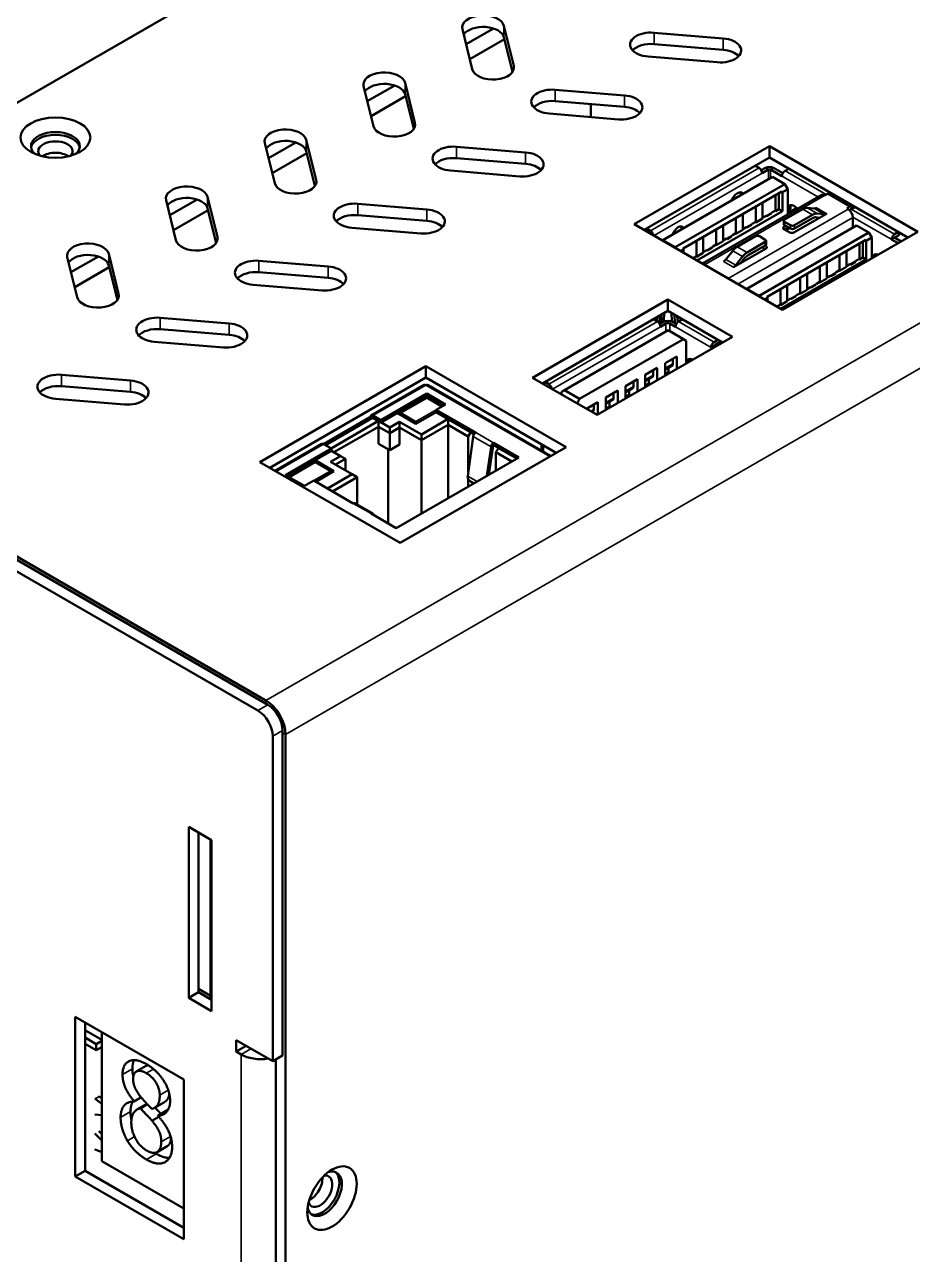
# Model space of a CAD drawing. Header units: millimetres. Extents: x 1642 to 3661, y -191 to 991.
# Drawn here: x 2666.6 to 2730.2, y 767.6 to 855.6 of the extents above; entities that cross this region are included whole.
import ezdxf

# ---------------------------------------------------------------- set-up
doc = ezdxf.new("R2010")
doc.units = ezdxf.units.MM
doc.header["$LTSCALE"] = 3.5
doc.layers.add('외형선(ISO)', color=7, linetype='Continuous', lineweight=50)
doc.layers.add('좁은 외형선(ISO)', color=7, linetype='Continuous', lineweight=35)

msp = doc.modelspace()

# ---------------------------------------------------------------- linework, layer by layer
at = {"layer": '외형선(ISO)'}
for p, q in [((2639.014, 834.412), (2739.211, 892.261)), ((2698.694, 852.456), (2697.987, 855.314)), ((2698.252, 854.243), (2700.211, 855.374)), ((2700.956, 855.559), (2701.663, 852.701)), ((2711.704, 855.069), (2716.654, 854.661)), ((2698.517, 853.171), (2700.992, 854.6)), ((2701.571, 852.257), (2700.956, 854.743)), ((2716.654, 853.844), (2711.704, 854.253)), ((2716.23, 852.946), (2711.28, 853.355)), ((2691.623, 848.374), (2690.915, 851.232)), ((2691.181, 850.16), (2693.14, 851.291)), ((2693.885, 851.477), (2694.592, 848.619)), ((2694.5, 848.175), (2693.885, 850.66)), ((2704.633, 850.987), (2709.583, 850.578)), ((2691.446, 849.088), (2693.921, 850.517)), ((2709.583, 849.762), (2704.633, 850.17)), ((2707.179, 849.96), (2707.179, 849.027)), ((2709.159, 848.864), (2704.209, 849.272)), ((2684.552, 844.291), (2683.844, 847.149)), ((2684.11, 846.078), (2686.069, 847.209)), ((2686.814, 847.394), (2687.521, 844.536)), ((2684.375, 845.006), (2686.85, 846.435)), ((2687.429, 844.092), (2686.814, 846.578)), ((2697.562, 846.904), (2702.512, 846.496)), ((2710.283, 841.356), (2719.97, 846.949)), ((2719.97, 846.949), (2730.591, 840.817)), ((2719.97, 846.949), (2719.97, 846.133)), ((2702.512, 845.68), (2697.562, 846.088)), ((2719.97, 846.133), (2710.99, 840.948)), ((2719.221, 845.381), (2718.945, 845.541)), ((2719.372, 845.224), (2719.681, 845.402)), ((2719.681, 845.402), (2719.9, 845.275)), ((2729.884, 840.409), (2719.97, 846.133)), ((2720.041, 845.275), (2720.26, 845.402)), ((2720.26, 845.402), (2720.929, 845.016)), ((2721.356, 845.332), (2721.081, 845.173)), ((2702.088, 844.781), (2697.138, 845.19)), ((2720.19, 844.741), (2712.341, 840.209)), ((2719.44, 845.01), (2719.9, 845.275)), ((2720.041, 845.275), (2720.862, 844.802)), ((2720.19, 844.741), (2721.067, 844.234)), ((2713.218, 839.703), (2721.067, 844.234)), ((2720.854, 843.704), (2713.783, 839.621)), ((2720.642, 843.581), (2720.642, 842.438)), ((2720.89, 843.642), (2720.854, 843.704)), ((2721.279, 843.867), (2720.89, 843.642)), ((2720.89, 843.642), (2720.89, 842.295)), ((2721.067, 844.234), (2721.279, 843.867)), ((2721.279, 843.867), (2721.279, 842.06)), ((2677.48, 840.209), (2676.773, 843.067)), ((2677.039, 841.995), (2678.998, 843.126)), ((2679.743, 843.312), (2680.45, 840.454)), ((2690.491, 842.822), (2695.441, 842.414)), ((2723.66, 843.435), (2715.171, 838.534)), ((2717.915, 843.511), (2717.926, 843.433)), ((2719.476, 841.764), (2719.476, 842.908)), ((2719.476, 842.908), (2719.476, 841.813)), ((2720.395, 843.438), (2720.395, 842.295)), ((2720.395, 842.344), (2720.395, 843.438)), ((2724.123, 843.533), (2723.91, 843.41)), ((2724.278, 843.548), (2725.876, 842.626)), ((2724.383, 843.487), (2724.468, 843.536)), ((2724.526, 843.502), (2724.526, 843.405)), ((2677.304, 840.923), (2679.779, 842.352)), ((2680.358, 840.01), (2679.743, 842.495)), ((2695.441, 841.597), (2690.491, 842.005)), ((2720.89, 842.295), (2714.773, 838.764)), ((2717.566, 841.805), (2717.566, 840.662)), ((2717.566, 840.711), (2717.566, 841.805)), ((2718.061, 840.948), (2718.061, 842.091)), ((2718.061, 842.091), (2718.061, 840.997)), ((2718.981, 842.622), (2718.981, 841.479)), ((2718.981, 841.528), (2718.981, 842.622)), ((2719.723, 841.956), (2719.476, 841.813)), ((2719.758, 841.928), (2719.754, 841.93)), ((2719.758, 841.928), (2720.112, 842.132)), ((2720.112, 842.132), (2720.108, 842.134)), ((2720.395, 842.344), (2720.147, 842.201)), ((2720.352, 842.32), (2720.395, 842.295)), ((2720.642, 842.438), (2720.395, 842.295)), ((2720.642, 842.438), (2720.89, 842.295)), ((2721.049, 841.693), (2722.35, 842.444)), ((2721.42, 842.142), (2721.466, 842.561)), ((2721.486, 842.203), (2721.471, 842.171)), ((2721.614, 842.352), (2721.868, 842.499)), ((2724.045, 842.108), (2721.711, 840.761)), ((2721.756, 841.285), (2723.057, 842.036)), ((2722.673, 842.529), (2723.169, 842.478)), ((2723.272, 841.848), (2723.545, 841.82)), ((2723.38, 842.121), (2723.876, 842.07)), ((2724.038, 842.112), (2724.045, 842.108)), ((2724.038, 842.112), (2724.038, 842.104)), ((2725.508, 842.488), (2725.721, 842.61)), ((2725.593, 842.439), (2725.508, 842.488)), ((2725.703, 842.355), (2725.721, 842.365)), ((2726.094, 842.597), (2725.818, 842.438)), ((2725.947, 841.124), (2725.947, 841.826)), ((2695.017, 840.699), (2690.067, 841.107)), ((2720.904, 835.224), (2710.283, 841.356)), ((2711.108, 841.016), (2711.108, 840.887)), ((2711.167, 841.05), (2711.443, 840.891)), ((2713.673, 841.062), (2713.683, 840.984)), ((2716.152, 840.989), (2716.152, 839.846)), ((2716.152, 839.895), (2716.152, 840.989)), ((2716.647, 840.131), (2716.647, 841.275)), ((2716.647, 841.275), (2716.647, 840.18)), ((2718.061, 840.948), (2717.566, 840.662)), ((2718.309, 841.14), (2718.061, 840.997)), ((2718.344, 841.111), (2718.34, 841.114)), ((2718.344, 841.111), (2718.698, 841.315)), ((2726.2, 841.27), (2718.351, 836.739)), ((2718.698, 841.315), (2718.694, 841.318)), ((2718.981, 841.528), (2718.733, 841.385)), ((2718.938, 841.503), (2718.981, 841.479)), ((2719.476, 841.764), (2718.981, 841.479)), ((2720.99, 841.366), (2720.99, 841.611)), ((2721.004, 841.169), (2721.127, 841.24)), ((2721.428, 840.761), (2721.004, 841.006)), ((2721.049, 841.53), (2721.473, 841.285)), ((2721.049, 841.285), (2721.473, 841.04)), ((2721.075, 840.965), (2721.339, 841.117)), ((2721.153, 840.92), (2721.417, 841.072)), ((2721.756, 841.04), (2723.057, 841.791)), ((2726.2, 841.27), (2727.077, 840.764)), ((2712.341, 840.209), (2712.305, 840.189)), ((2712.341, 840.209), (2713.218, 839.703)), ((2714.738, 840.172), (2714.738, 839.029)), ((2714.738, 839.078), (2714.738, 840.172)), ((2715.233, 839.315), (2715.233, 840.458)), ((2715.233, 840.458), (2715.233, 839.364)), ((2716.647, 840.131), (2716.152, 839.846)), ((2716.895, 840.323), (2716.647, 840.18)), ((2716.93, 840.295), (2716.926, 840.297)), ((2716.93, 840.295), (2717.283, 840.499)), ((2717.283, 840.499), (2717.279, 840.501)), ((2717.566, 840.711), (2717.319, 840.568)), ((2717.524, 840.687), (2717.566, 840.662)), ((2717.664, 839.739), (2718.965, 840.49)), ((2718.371, 839.331), (2719.672, 840.082)), ((2719.228, 836.233), (2727.077, 840.764)), ((2719.248, 840.49), (2719.672, 840.245)), ((2719.731, 839.919), (2719.731, 840.163)), ((2726.865, 840.233), (2719.794, 836.151)), ((2730.591, 840.817), (2720.904, 835.224)), ((2726.653, 840.111), (2726.653, 838.968)), ((2726.9, 840.172), (2726.865, 840.233)), ((2727.289, 840.397), (2726.9, 840.172)), ((2726.9, 840.172), (2726.9, 838.825)), ((2727.077, 840.764), (2727.289, 840.397)), ((2727.289, 840.397), (2727.289, 838.911)), ((2728.71, 840.27), (2728.93, 840.397)), ((2728.71, 840.27), (2729.177, 840.001)), ((2728.93, 840.642), (2729.205, 840.801)), ((2728.93, 840.397), (2729.205, 840.556)), ((2728.93, 840.397), (2729.396, 840.127)), ((2729.264, 840.767), (2729.264, 840.638)), ((2672.672, 839.229), (2673.379, 836.371)), ((2713.253, 839.642), (2713.218, 839.703)), ((2713.819, 839.56), (2713.607, 839.437)), ((2713.783, 839.621), (2713.819, 839.56)), ((2713.819, 839.56), (2713.819, 839.642)), ((2713.819, 839.642), (2713.819, 839.56)), ((2713.819, 839.315), (2713.819, 839.56)), ((2715.233, 839.315), (2714.738, 839.029)), ((2715.48, 839.507), (2715.233, 839.364)), ((2715.516, 839.478), (2715.512, 839.481)), ((2715.516, 839.478), (2715.869, 839.682)), ((2715.869, 839.682), (2715.865, 839.685)), ((2716.152, 839.895), (2715.905, 839.752)), ((2716.11, 839.87), (2716.152, 839.846)), ((2716.845, 838.827), (2717.341, 839.451)), ((2719.731, 839.618), (2717.398, 838.271)), ((2718.371, 839.086), (2719.672, 839.837)), ((2719.441, 839.703), (2719.661, 839.577)), ((2719.654, 839.826), (2719.731, 839.781)), ((2725.486, 838.294), (2725.486, 839.437)), ((2725.486, 839.437), (2725.486, 838.343)), ((2726.405, 839.968), (2726.405, 838.825)), ((2726.405, 838.874), (2726.405, 839.968)), ((2670.409, 836.126), (2669.702, 838.984)), ((2669.967, 837.913), (2671.927, 839.044)), ((2673.287, 835.927), (2672.672, 838.413)), ((2683.42, 838.739), (2688.37, 838.331)), ((2714.738, 839.078), (2714.49, 838.935)), ((2714.695, 839.054), (2714.738, 839.029)), ((2717.552, 838.419), (2718.048, 839.043)), ((2717.884, 838.551), (2718.156, 838.894)), ((2726.9, 838.825), (2720.784, 835.294)), ((2723.577, 838.335), (2723.577, 837.192)), ((2723.577, 837.241), (2723.577, 838.335)), ((2724.072, 837.478), (2724.072, 838.621)), ((2724.072, 838.621), (2724.072, 837.527)), ((2724.991, 839.152), (2724.991, 838.009)), ((2724.991, 838.058), (2724.991, 839.152)), ((2725.486, 838.294), (2724.991, 838.009)), ((2725.733, 838.486), (2725.486, 838.343)), ((2725.769, 838.458), (2725.765, 838.46)), ((2725.769, 838.458), (2726.122, 838.662)), ((2726.122, 838.662), (2726.118, 838.664)), ((2726.405, 838.874), (2726.158, 838.731)), ((2726.363, 838.85), (2726.405, 838.825)), ((2726.653, 838.968), (2726.405, 838.825)), ((2726.653, 838.968), (2726.9, 838.825)), ((2670.233, 836.841), (2672.707, 838.27)), ((2688.37, 837.515), (2683.42, 837.923)), ((2717.398, 838.271), (2717.391, 838.275)), ((2722.163, 837.519), (2722.163, 836.376)), ((2722.163, 836.425), (2722.163, 837.519)), ((2722.657, 836.661), (2722.657, 837.804)), ((2722.657, 837.804), (2722.657, 836.71)), ((2724.072, 837.478), (2723.577, 837.192)), ((2724.319, 837.67), (2724.072, 837.527)), ((2724.355, 837.641), (2724.35, 837.643)), ((2724.355, 837.641), (2724.708, 837.845)), ((2724.708, 837.845), (2724.704, 837.848)), ((2724.991, 838.058), (2724.743, 837.915)), ((2724.949, 838.033), (2724.991, 838.009)), ((2687.946, 836.616), (2682.996, 837.025)), ((2718.351, 836.739), (2718.316, 836.718)), ((2718.351, 836.739), (2719.228, 836.233)), ((2720.748, 836.702), (2720.748, 835.559)), ((2720.748, 835.608), (2720.748, 836.702)), ((2721.243, 835.845), (2721.243, 836.988)), ((2721.243, 836.988), (2721.243, 835.894)), ((2722.657, 836.661), (2722.163, 836.376)), ((2722.905, 836.853), (2722.657, 836.71)), ((2722.94, 836.825), (2722.936, 836.827)), ((2722.94, 836.825), (2723.294, 837.029)), ((2723.294, 837.029), (2723.29, 837.031)), ((2723.577, 837.241), (2723.329, 837.098)), ((2723.534, 837.217), (2723.577, 837.192)), ((2703.014, 830.366), (2712.701, 835.959)), ((2712.701, 835.959), (2717.312, 833.297)), ((2712.701, 835.959), (2712.701, 835.143)), ((2719.263, 836.171), (2719.228, 836.233)), ((2719.829, 836.09), (2719.617, 835.967)), ((2719.794, 836.151), (2719.829, 836.09)), ((2719.829, 836.09), (2719.829, 836.171)), ((2719.829, 836.171), (2719.829, 836.09)), ((2719.829, 835.845), (2719.829, 836.09)), ((2721.243, 835.845), (2720.748, 835.559)), ((2721.491, 836.037), (2721.243, 835.894)), ((2721.526, 836.008), (2721.522, 836.01)), ((2721.526, 836.008), (2721.88, 836.212)), ((2721.88, 836.212), (2721.876, 836.215)), ((2722.163, 836.425), (2721.915, 836.282)), ((2722.12, 836.4), (2722.163, 836.376)), ((2712.701, 835.143), (2703.721, 829.958)), ((2712.139, 834.818), (2712.079, 834.271)), ((2712.212, 834.28), (2712.212, 834.86)), ((2712.397, 834.384), (2712.424, 834.982)), ((2716.605, 832.889), (2712.701, 835.143)), ((2712.95, 834.999), (2712.976, 834.396)), ((2713.173, 834.87), (2713.199, 834.276)), ((2713.409, 834.352), (2713.369, 834.757)), ((2720.748, 835.608), (2720.501, 835.465)), ((2720.706, 835.584), (2720.748, 835.559)), ((2676.349, 834.657), (2681.299, 834.249)), ((2711.952, 834.391), (2711.676, 834.551)), ((2711.927, 834.696), (2711.897, 834.423)), ((2712.348, 834.359), (2712.11, 834.222)), ((2712.56, 834.236), (2712.171, 834.012)), ((2713.239, 834.008), (2712.843, 834.236)), ((2713.3, 834.218), (2713.055, 834.359)), ((2713.734, 834.547), (2713.458, 834.387)), ((2684.057, 806.937), (2638.448, 833.269)), ((2683.915, 807.263), (2639.014, 833.187)), ((2681.299, 833.432), (2676.349, 833.84)), ((2712.716, 833.763), (2705.291, 829.476)), ((2713.805, 833.134), (2706.38, 828.847)), ((2717.312, 833.297), (2707.624, 827.704)), ((2713.805, 833.134), (2712.716, 833.763)), ((2714.017, 833.012), (2713.805, 833.134)), ((2714.017, 833.012), (2714.017, 831.395)), ((2716.004, 832.918), (2716.279, 833.077)), ((2637.741, 832.861), (2683.349, 806.528)), ((2680.875, 832.534), (2675.925, 832.942)), ((2715.784, 832.538), (2715.997, 832.66)), ((2715.89, 832.477), (2715.784, 832.538)), ((2716.103, 832.599), (2715.997, 832.66)), ((2716.004, 832.673), (2716.492, 832.954)), ((2713.345, 831.889), (2712.496, 831.399)), ((2712.496, 831.399), (2712.496, 830.517)), ((2713.055, 831.721), (2713.055, 831.361)), ((2713.345, 831.007), (2713.345, 831.889)), ((2714.017, 831.395), (2714.02, 831.423)), ((2714.229, 831.517), (2714.232, 831.545)), ((2669.278, 830.574), (2674.228, 830.166)), ((2683.491, 824.328), (2695.37, 831.187)), ((2695.37, 830.37), (2684.198, 823.92)), ((2695.37, 831.187), (2705.411, 825.39)), ((2695.37, 831.187), (2695.37, 830.37)), ((2704.704, 824.981), (2695.37, 830.37)), ((2707.624, 827.704), (2703.014, 830.366)), ((2711.931, 831.072), (2711.082, 830.582)), ((2711.082, 830.582), (2711.082, 829.701)), ((2711.579, 830.407), (2711.082, 830.12)), ((2711.641, 830.905), (2711.641, 830.544)), ((2711.931, 830.191), (2711.931, 831.072)), ((2712.993, 831.224), (2712.496, 830.937)), ((2712.496, 830.615), (2712.751, 830.762)), ((2712.496, 830.664), (2712.538, 830.639)), ((2712.751, 831.084), (2712.751, 830.762)), ((2712.751, 830.762), (2712.836, 830.713)), ((2674.228, 829.35), (2669.278, 829.758)), ((2695.245, 829.852), (2691.462, 827.668)), ((2695.495, 829.852), (2704.318, 824.758)), ((2703.898, 830.06), (2704.174, 829.901)), ((2705.074, 829.351), (2705.291, 829.476)), ((2705.291, 829.476), (2706.38, 828.847)), ((2710.516, 830.256), (2709.668, 829.766)), ((2709.668, 829.766), (2709.668, 828.884)), ((2710.164, 829.591), (2709.668, 829.304)), ((2710.227, 830.089), (2710.227, 829.728)), ((2710.516, 829.374), (2710.516, 830.256)), ((2711.082, 829.799), (2711.337, 829.946)), ((2711.082, 829.847), (2711.124, 829.823)), ((2711.337, 830.267), (2711.337, 829.946)), ((2711.337, 829.946), (2711.422, 829.897)), ((2673.803, 828.451), (2668.854, 828.86)), ((2692.153, 827.329), (2695.441, 829.227)), ((2692.153, 827.165), (2695.441, 829.064)), ((2695.441, 829.064), (2693.32, 827.839)), ((2693.502, 827.849), (2695.341, 828.91)), ((2695.441, 829.227), (2696.784, 828.451)), ((2695.441, 829.227), (2695.441, 829.064)), ((2695.441, 829.064), (2696.643, 828.37)), ((2696.643, 828.37), (2695.441, 829.064)), ((2695.441, 828.937), (2695.441, 829.064)), ((2695.541, 828.91), (2696.56, 828.322)), ((2705.074, 829.351), (2705.074, 829.177)), ((2706.38, 828.847), (2706.196, 828.529)), ((2707.688, 828.623), (2706.861, 828.145)), ((2707.688, 827.741), (2707.688, 828.623)), ((2709.102, 829.439), (2708.254, 828.949)), ((2708.254, 828.949), (2708.254, 828.068)), ((2708.75, 828.774), (2708.254, 828.487)), ((2708.508, 828.634), (2708.508, 828.313)), ((2708.812, 829.272), (2708.812, 828.911)), ((2709.102, 828.558), (2709.102, 829.439)), ((2709.668, 828.982), (2709.923, 829.129)), ((2709.668, 829.031), (2709.71, 829.006)), ((2709.923, 829.451), (2709.923, 829.129)), ((2709.923, 829.129), (2710.007, 829.08)), ((2693.32, 827.839), (2694.663, 827.063)), ((2694.663, 827.063), (2696.113, 827.9)), ((2696.784, 828.451), (2696.113, 828.064)), ((2698.941, 826.431), (2696.113, 828.064)), ((2696.113, 828.064), (2696.113, 827.9)), ((2698.835, 826.329), (2696.113, 827.9)), ((2707.336, 827.958), (2707.261, 827.914)), ((2707.398, 828.456), (2707.398, 828.095)), ((2708.254, 828.166), (2708.508, 828.313)), ((2708.254, 828.214), (2708.296, 828.19)), ((2708.508, 828.313), (2708.593, 828.264)), ((2691.41, 827.553), (2688.052, 825.614)), ((2688.178, 825.541), (2691.562, 827.495)), ((2688.582, 825.308), (2691.976, 827.268)), ((2691.976, 826.859), (2688.794, 825.022)), ((2691.537, 827.48), (2691.41, 827.553)), ((2692.153, 827.329), (2691.587, 827.655)), ((2692.153, 827.165), (2691.587, 827.492)), ((2691.976, 827.268), (2692.789, 826.798)), ((2691.976, 827.268), (2691.976, 826.859)), ((2692.789, 826.39), (2691.976, 826.859)), ((2691.976, 826.859), (2691.976, 825.635)), ((2692.153, 827.329), (2692.153, 827.165)), ((2692.789, 826.798), (2693.496, 827.206)), ((2693.496, 827.206), (2695.052, 826.308)), ((2693.496, 827.206), (2693.496, 826.798)), ((2695.052, 826.308), (2696.961, 827.41)), ((2696.961, 827.002), (2695.052, 825.9)), ((2696.961, 827.41), (2698.588, 826.471)), ((2696.961, 827.002), (2696.961, 827.41)), ((2698.411, 826.165), (2696.961, 827.002)), ((2696.961, 827.002), (2696.961, 821.736)), ((2692.789, 826.798), (2692.789, 826.39)), ((2693.496, 826.798), (2692.789, 826.39)), ((2692.789, 826.39), (2692.789, 825.165)), ((2695.052, 825.9), (2693.496, 826.798)), ((2693.496, 826.798), (2693.496, 825.573)), ((2695.052, 825.9), (2695.052, 826.308)), ((2698.767, 826.161), (2698.369, 823.327)), ((2698.588, 826.471), (2698.411, 826.165)), ((2698.411, 826.165), (2698.411, 823.623)), ((2687.927, 825.626), (2684.584, 823.697)), ((2688.617, 825.288), (2685.329, 823.389)), ((2688.617, 825.124), (2685.471, 823.308)), ((2688.052, 825.614), (2688.617, 825.288)), ((2688.617, 825.288), (2688.617, 825.124)), ((2689.254, 824.757), (2688.617, 825.124)), ((2691.976, 825.635), (2692.789, 825.165)), ((2692.683, 825.226), (2692.683, 819.919)), ((2692.789, 825.165), (2693.496, 825.573)), ((2705.411, 825.39), (2693.532, 818.531)), ((2695.052, 825.9), (2695.052, 820.633)), ((2700.04, 825.427), (2699.748, 823.344)), ((2700.179, 825.479), (2699.891, 823.427)), ((2702.017, 824.655), (2700.214, 825.696)), ((2700.214, 825.532), (2700.214, 825.696)), ((2701.876, 824.573), (2700.214, 825.532)), ((2700.391, 825.022), (2700.567, 825.328)), ((2700.567, 825.328), (2701.876, 824.573)), ((2703.645, 825.146), (2703.645, 825.593)), ((2693.532, 818.531), (2683.491, 824.328)), ((2685.471, 823.308), (2687.451, 824.451)), ((2685.554, 823.26), (2687.351, 824.297)), ((2687.451, 824.451), (2688.794, 823.675)), ((2687.451, 824.324), (2687.451, 824.451)), ((2687.551, 824.297), (2688.611, 823.685)), ((2688.547, 824.349), (2689.254, 824.757)), ((2690.102, 823.45), (2688.547, 824.349)), ((2689.607, 824.553), (2688.9, 824.144)), ((2689.254, 824.757), (2689.607, 824.553)), ((2689.607, 824.553), (2689.607, 823.736)), ((2693.249, 819.592), (2702.017, 824.655)), ((2701.522, 824.369), (2700.391, 825.022)), ((2700.391, 823.716), (2700.391, 825.022)), ((2685.329, 823.389), (2686.673, 822.613)), ((2688.794, 823.675), (2687.486, 822.92)), ((2688.335, 822.43), (2690.102, 823.45)), ((2690.456, 823.246), (2690.102, 823.45)), ((2686.673, 822.613), (2687.345, 823.001)), ((2687.345, 823.001), (2690.173, 821.368)), ((2690.456, 823.246), (2688.688, 822.226)), ((2690.456, 823.246), (2690.456, 821.29)), ((2698.411, 823.077), (2698.411, 822.573)), ((2698.754, 822.811), (2698.789, 822.791)), ((2690.298, 821.381), (2691.571, 820.646)), ((2691.446, 820.633), (2693.249, 819.592)), ((2691.626, 820.53), (2691.62, 820.565)), ((2685.117, 805.1), (2685.117, 781.829)), ((2684.41, 804.691), (2684.41, 781.421)), ((2685.329, 646.822), (2685.329, 804.814)), ((2678.4, 798.2), (2680.026, 797.261)), ((2678.4, 785.953), (2678.4, 798.2)), ((2679.107, 797.792), (2679.107, 786.361)), ((2679.955, 785.871), (2679.955, 797.302)), ((2680.026, 797.261), (2680.026, 785.014)), ((2678.4, 785.953), (2679.107, 786.361)), ((2679.955, 786.116), (2679.107, 786.606)), ((2679.107, 786.361), (2680.026, 785.83)), ((2680.026, 785.014), (2678.4, 785.953)), ((2670.268, 784.606), (2678.046, 780.115)), ((2670.268, 773.175), (2670.268, 784.606)), ((2670.975, 784.197), (2670.975, 773.583)), ((2671.781, 782.654), (2670.975, 783.12)), ((2672.177, 782.948), (2671.046, 783.601)), ((2672.177, 782.883), (2671.781, 782.654)), ((2672.177, 783.503), (2672.177, 774.277)), ((2681.794, 782.115), (2681.794, 782.932)), ((2681.794, 782.932), (2684.41, 781.421)), ((2671.781, 782.205), (2670.975, 782.67)), ((2671.781, 782.654), (2671.781, 782.205)), ((2671.781, 782.205), (2672.177, 782.434)), ((2682.501, 782.523), (2681.794, 782.115)), ((2682.147, 781.911), (2681.794, 782.115)), ((2674.64, 780.68), (2675.347, 781.089)), ((2684.41, 781.421), (2685.117, 781.829)), ((2684.622, 781.544), (2684.622, 669.847)), ((2678.046, 780.115), (2678.046, 768.684)), ((2672.177, 778.368), (2671.697, 778.731)), ((2671.98, 778.894), (2672.177, 778.745)), ((2674.479, 778.562), (2674.981, 778.852)), ((2674.479, 778.536), (2674.996, 778.834)), ((2674.479, 778.536), (2674.479, 778.562)), ((2675.958, 778.094), (2676.665, 778.502)), ((2671.682, 777.608), (2672.177, 777.551)), ((2674.691, 777.964), (2675.399, 778.373)), ((2674.933, 778.051), (2675.433, 778.34)), ((2676.203, 777.53), (2676.91, 777.938)), ((2676.203, 777.53), (2676.203, 777.503)), ((2675.762, 777.165), (2676.252, 777.447)), ((2672.177, 775.738), (2671.682, 776.253)), ((2671.965, 776.416), (2672.177, 776.196)), ((2671.697, 775.113), (2672.177, 774.922)), ((2676.141, 774.924), (2676.848, 775.333)), ((2672.177, 774.277), (2678.046, 770.888)), ((2670.268, 773.175), (2670.975, 773.583)), ((2678.046, 768.684), (2670.268, 773.175)), ((2670.975, 773.583), (2678.046, 769.5))]:
    msp.add_line(p, q, dxfattribs=at)
for centre, start, end in [((2695.441, 828.737), 60, 120), ((2693.602, 827.676), 120, 150), ((2687.451, 824.124), 60, 120), ((2688.511, 823.512), 30, 60)]:
    msp.add_arc(centre, 0.2, start, end, dxfattribs=at)
for centre, major_axis, ratio, start_param, end_param in [((2699.471, 855.437), (-1.5, 0), 0.57735, 3.28349, 6.425082), ((2699.471, 854.62), (1.5, 0), 0.57735, 0.141897, 2.761175), ((2711.492, 854.212), (-1.5, 0), 0.57735, 4.570492, 7.712085), ((2711.492, 853.395), (-1.5, 0), 0.57735, 4.570492, 5.792303), ((2716.442, 853.804), (1.5, 0), 0.57735, 4.570492, 7.712085), ((2716.442, 852.987), (-1.5, 0), 0.57735, 3.632475, 4.570492), ((2700.179, 852.579), (1.5, 0), 0.57735, 3.28349, 6.425082), ((2692.4, 851.354), (-1.5, 0), 0.57735, 3.28349, 6.425082), ((2692.4, 850.538), (1.5, 0), 0.57735, 0.141897, 2.761175), ((2704.421, 850.129), (-1.5, 0), 0.57735, 4.570492, 7.712085), ((2704.421, 849.313), (-1.5, 0), 0.57735, 4.570492, 5.792303), ((2709.371, 849.721), (1.5, 0), 0.57735, 4.570492, 7.712085), ((2709.371, 848.905), (-1.5, 0), 0.57735, 3.632475, 4.570492), ((2668.854, 846.945), (1.75, 0), 0.57735, 5.69412, 10.013843), ((2685.329, 847.272), (-1.5, 0), 0.57735, 3.28349, 6.425082), ((2693.108, 848.496), (1.5, 0), 0.57735, 3.28349, 6.425082), ((2668.854, 846.741), (1.75, 0), 0.57735, 0.101188, 3.040405), ((2668.854, 846.578), (-1.23, 0), 0.57735, 2.680066, 6.744712), ((2685.329, 846.455), (1.5, 0), 0.57735, 0.141897, 2.761175), ((2668.854, 845.761), (-1.23, 0), 0.57735, 3.843818, 5.58096), ((2697.35, 846.047), (-1.5, 0), 0.57735, 4.570492, 7.712085), ((2702.3, 845.639), (1.5, 0), 0.57735, 4.570492, 7.712085), ((2697.35, 845.23), (-1.5, 0), 0.57735, 4.570492, 5.792303), ((2702.3, 844.822), (-1.5, 0), 0.57735, 3.632475, 4.570492), ((2719.221, 845.128), (0.155, -0.268), 0.57735, 0.817662, 2.356194), ((2719.97, 845.226), (0.4, 0), 0.57735, 0.810401, 2.331192), ((2686.036, 844.414), (1.5, 0), 0.57735, 3.28349, 6.425082), ((2719.97, 845.226), (0.1, 0), 0.57735, 0.785398, 2.356194), ((2719.681, 845.394), (0.155, -0.268), 0.57735, 0.785398, 0.817662), ((2720.26, 845.394), (-0.155, -0.268), 0.57735, 5.465523, 5.497787), ((2721.081, 844.92), (0.155, 0.268), 0.57735, 0.785398, 2.323931), ((2678.258, 843.189), (-1.5, 0), 0.57735, 3.28349, 6.425082), ((2717.672, 843.05), (0.325, 0.563), 0.57735, 5.96025, 8.176917), ((2717.46, 843.173), (0.325, 0.563), 0.57735, 5.640757, 5.950738), ((2724.123, 843.28), (0.155, 0.268), 0.57735, 0, 0.785398), ((2678.258, 842.373), (1.5, 0), 0.57735, 0.141897, 2.761175), ((2690.279, 841.964), (-1.5, 0), 0.57735, 4.570492, 7.712085), ((2721.745, 842.087), (-0.35, 0.606), 0.57735, 5.017211, 6.728891), ((2721.957, 842.209), (-0.35, 0.606), 0.57735, 0.307887, 0.667003), ((2723.91, 843.002), (-0.25, 0.433), 0.57735, 5.497787, 6.283185), ((2690.279, 841.148), (-1.5, 0), 0.57735, 4.570492, 5.792303), ((2695.229, 841.556), (1.5, 0), 0.57735, 4.570492, 7.712085), ((2719.504, 842.083), (0.155, -0.268), 0.57735, 0.590621, 0.785398), ((2719.928, 842.328), (-0.155, 0.268), 0.57735, 3.732213, 3.926991), ((2721.657, 842.087), (0.088, 0.285), 0.678484, 6.067114, 7.650371), ((2721.911, 842.233), (0.088, 0.285), 0.678484, 0.385361, 0.632777), ((2722.35, 841.709), (0.45, 0.779), 0.57735, 0.253125, 0.785398), ((2723.057, 841.301), (0.45, 0.779), 0.57735, 0.253125, 0.785398), ((2723.057, 841.301), (0.3, 0.52), 0.57735, 0.253125, 0.785398), ((2723.331, 842.888), (-0.225, -0.39), 0.57735, 0.253125, 0.785398), ((2724.038, 842.48), (-0.225, -0.39), 0.57735, 0.253125, 0.785398), ((2725.593, 842.031), (-0.25, 0.433), 0.57735, 3.926991, 5.497787), ((2725.818, 842.185), (0.155, 0.268), 0.57735, 0.785398, 1.287774), ((2725.721, 842.357), (0.155, 0.268), 0.57735, 5.594713, 7.068583), ((2725.721, 842.357), (0.005, 0.00866), 0.57735, 5.714825, 7.068583), ((2695.229, 840.74), (-1.5, 0), 0.57735, 3.632475, 4.570492), ((2713.43, 840.601), (0.325, 0.563), 0.57735, 5.96025, 8.176917), ((2713.218, 840.723), (0.325, 0.563), 0.57735, 5.640757, 5.950738), ((2718.09, 841.266), (0.155, -0.268), 0.57735, 0.590621, 0.785398), ((2718.514, 841.511), (-0.155, 0.268), 0.57735, 3.732213, 3.926991), ((2721.146, 841.087), (-0.2, 0), 0.57735, 5.497787, 7.068583), ((2721.19, 841.611), (-0.2, 0), 0.57735, 5.497787, 7.068583), ((2721.19, 841.366), (-0.2, 0), 0.57735, 0, 0.785398), ((2721.615, 841.366), (-0.2, 0), 0.57735, 0.785398, 2.356194), ((2721.615, 841.121), (-0.2, 0), 0.57735, 0.785398, 2.356194), ((2678.965, 840.331), (1.5, 0), 0.57735, 3.28349, 6.425082), ((2711.308, 840.887), (-0.2, 0), 0.57735, 0, 0.062664), ((2711.443, 840.638), (-0.155, 0.268), 0.57735, 4.121768, 5.497787), ((2716.675, 840.45), (0.155, -0.268), 0.57735, 0.590621, 0.785398), ((2717.1, 840.695), (-0.155, 0.268), 0.57735, 3.732213, 3.926991), ((2719.107, 840.408), (0.2, 0), 0.57735, 0.785398, 2.356194), ((2719.531, 840.163), (0.2, 0), 0.57735, 5.497787, 7.068583), ((2721.57, 840.843), (0.2, 0), 0.57735, 3.926991, 5.497787), ((2728.93, 840.389), (-0.155, -0.268), 0.57735, 3.926991, 5.465523), ((2729.064, 840.638), (0.2, 0), 0.57735, 5.497787, 6.283185), ((2671.187, 839.107), (-1.5, 0), 0.57735, 3.28349, 6.425082), ((2671.187, 838.29), (1.5, 0), 0.57735, 0.141897, 2.761175), ((2715.261, 839.633), (0.155, -0.268), 0.57735, 0.590621, 0.785398), ((2715.685, 839.878), (-0.155, 0.268), 0.57735, 3.732213, 3.926991), ((2717.664, 839.004), (0.45, 0.779), 0.57735, 0.785398, 1.317671), ((2718.371, 838.596), (0.45, 0.779), 0.57735, 0.785398, 1.317671), ((2719.531, 839.919), (0.2, 0), 0.57735, 5.497787, 6.283185), ((2719.59, 839.699), (0.2, 0), 0.57735, 5.497787, 7.068583), ((2727.826, 838.576), (-0.35, 0.606), 0.57735, 5.636392, 6.929978), ((2728.039, 838.698), (-0.35, 0.606), 0.57735, 0.307887, 0.646793), ((2683.208, 837.882), (-1.5, 0), 0.57735, 4.570492, 7.712085), ((2688.158, 837.474), (1.5, 0), 0.57735, 4.570492, 7.712085), ((2714.271, 839.062), (-0.155, 0.268), 0.57735, 3.894727, 3.926991), ((2716.684, 839.05), (0.225, 0.39), 0.57735, 3.926991, 4.459264), ((2717.391, 838.642), (0.225, 0.39), 0.57735, 3.926991, 4.459264), ((2718.371, 838.596), (-0.3, -0.52), 0.57735, 3.926991, 4.459264), ((2725.514, 838.613), (0.155, -0.268), 0.57735, 0.590621, 0.785398), ((2725.938, 838.858), (-0.155, 0.268), 0.57735, 3.732213, 3.926991), ((2683.208, 837.065), (-1.5, 0), 0.57735, 4.570492, 5.792303), ((2688.158, 836.657), (-1.5, 0), 0.57735, 3.632475, 4.570492), ((2724.1, 837.796), (0.155, -0.268), 0.57735, 0.590621, 0.785398), ((2724.524, 838.041), (-0.155, 0.268), 0.57735, 3.732213, 3.926991), ((2722.686, 836.98), (0.155, -0.268), 0.57735, 0.590621, 0.785398), ((2723.11, 837.225), (-0.155, 0.268), 0.57735, 3.732213, 3.926991), ((2671.894, 836.249), (1.5, 0), 0.57735, 3.28349, 6.425082), ((2721.272, 836.163), (0.155, -0.268), 0.57735, 0.590621, 0.785398), ((2721.696, 836.408), (-0.155, 0.268), 0.57735, 3.732213, 3.926991), ((2720.282, 835.592), (-0.155, 0.268), 0.57735, 3.894727, 3.926991), ((2676.137, 833.799), (-1.5, 0), 0.57735, 4.570492, 7.712085), ((2676.137, 832.983), (-1.5, 0), 0.57735, 4.570492, 5.792303), ((2681.087, 833.391), (1.5, 0), 0.57735, 4.570492, 7.712085), ((2711.952, 834.138), (0.155, -0.268), 0.57735, 0.785398, 2.356194), ((2712.701, 834.155), (-0.5, 0), 0.57735, 3.926991, 5.497787), ((2712.701, 834.155), (-0.2, 0), 0.57735, 3.926991, 5.497787), ((2713.458, 834.134), (0.155, 0.268), 0.57735, 0.785398, 2.356194), ((2681.087, 832.575), (-1.5, 0), 0.57735, 3.632475, 4.570492), ((2716.004, 832.665), (-0.155, -0.268), 0.57735, 3.926991, 5.497787), ((2716.004, 832.665), (-0.005, -0.00866), 0.57735, 3.926991, 5.497787), ((2712.843, 831.483), (0.15, -0.26), 0.57735, 0, 0.785398), ((2714.512, 831.076), (-0.35, 0.606), 0.57735, 5.556699, 6.959497), ((2714.724, 831.199), (-0.35, 0.606), 0.57735, 0.307887, 0.676311), ((2669.066, 829.717), (-1.5, 0), 0.57735, 4.570492, 7.712085), ((2711.429, 830.667), (0.15, -0.26), 0.57735, 0, 0.785398), ((2669.066, 828.901), (-1.5, 0), 0.57735, 4.570492, 5.792303), ((2674.016, 829.309), (1.5, 0), 0.57735, 4.570492, 7.712085), ((2695.37, 829.635), (-0.125, 0.217), 0.57735, 5.497787, 6.283185), ((2695.37, 829.635), (0.125, 0.217), 0.57735, 0, 0.785398), ((2704.174, 829.648), (-0.155, 0.268), 0.57735, 4.121768, 5.497787), ((2710.014, 829.85), (0.15, -0.26), 0.57735, 0, 0.785398), ((2674.016, 828.492), (-1.5, 0), 0.57735, 3.632475, 4.570492), ((2705.574, 829.639), (-0.354, -0.612), 0.57735, 5.497787, 5.880469), ((2708.6, 829.034), (0.15, -0.26), 0.57735, 0, 0.785398), ((2707.186, 828.217), (0.15, -0.26), 0.57735, 0, 0.785398), ((2691.587, 827.451), (-0.125, 0.217), 0.57735, 5.497787, 7.068583), ((2691.587, 827.451), (-0.025, 0.0433), 0.57735, 5.497787, 6.283185), ((2698.941, 826.226), (-0.125, -0.217), 0.57735, 3.926991, 5.323254), ((2688.052, 825.41), (-0.125, 0.217), 0.57735, 5.497787, 6.283185), ((2700.214, 825.492), (-0.125, -0.217), 0.57735, 3.926991, 5.323254), ((2700.214, 825.492), (-0.025, -0.0433), 0.57735, 3.926991, 5.323254), ((2698.717, 823.457), (-0.25, -0.433), 0.57735, 5.323254, 6.068642), ((2698.64, 823.077), (-0.239, 0.044), 0.453191, 0.491341, 0.571764), ((2698.632, 822.942), (0.243, -0.176), 0.141783, 3.831023, 5.335104), ((2690.173, 821.164), (0.125, 0.217), 0.57735, 0, 0.785398), ((2691.446, 820.429), (0.125, 0.217), 0.57735, 5.67232, 7.068583), ((2683.915, 805.63), (-1, 1.732), 0.57735, 3.926991, 5.497787), ((2684.057, 805.712), (-0.75, 1.299), 0.57735, 3.926991, 5.497787), ((2683.349, 805.304), (0.75, -1.299), 0.57735, 0.785398, 2.356194), ((2683.562, 782.728), (2, 0), 0.57735, 3.926991, 4.974188), ((2671.643, 778.359), (0.25, -0.433), 0.57735, 2.201876, 2.24545), ((2671.926, 778.522), (0.25, -0.433), 0.57735, 2.201876, 2.24545), ((2671.643, 775.547), (-0.25, 0.433), 0.57735, 2.466939, 2.510513), ((2688.122, 771.929), (-0.875, -1.516), 0.57735, 5.69412, 10.013843), ((2687.804, 772.113), (0.615, 1.065), 0.57735, 2.680066, 6.744712), ((2687.946, 772.032), (-0.875, -1.516), 0.57735, 0.101188, 3.040405), ((2687.097, 772.521), (0.615, 1.065), 0.57735, 3.843818, 5.58096)]:
    msp.add_ellipse(centre, major_axis=major_axis, ratio=ratio, start_param=start_param, end_param=end_param, dxfattribs=at)
for centre, major_axis in [((2668.854, 847.557), (2.5, 0)), ((2688.653, 771.623), (1.25, 2.165))]:
    msp.add_ellipse(centre, major_axis=major_axis, ratio=0.57735, dxfattribs=at)
for points in [[(2673.658, 780.481), (2673.658, 781.217), (2674.621, 781.645), (2675.364, 781.217)], [(2674.365, 780.889), (2674.365, 781.263), (2674.49, 781.503)], [(2675.364, 781.217), (2676.134, 780.772), (2677.064, 779.303), (2677.064, 778.573)], [(2674.479, 778.562), (2674.062, 779.083), (2673.658, 779.983), (2673.658, 780.481)], [(2674.433, 780.329), (2674.365, 780.601), (2674.365, 780.889)], [(2675.359, 780.574), (2674.947, 780.812), (2674.419, 780.592), (2674.419, 780.142)], [(2676.322, 778.991), (2676.322, 779.43), (2675.813, 780.312), (2675.359, 780.574)], [(2674.419, 780.142), (2674.419, 779.819), (2674.69, 779.213), (2674.96, 778.877)], [(2673.521, 777.405), (2673.521, 777.935), (2674.011, 778.541), (2674.479, 778.536)], [(2674.228, 777.814), (2674.228, 778.251), (2674.395, 778.534)], [(2674.96, 778.877), (2675.075, 778.737), (2675.561, 778.197), (2675.758, 778.009)], [(2675.758, 778.009), (2676.088, 778.109), (2676.322, 778.594), (2676.322, 778.991)], [(2677.064, 778.573), (2677.064, 778.133), (2676.62, 777.533), (2676.203, 777.53)], [(2674.294, 777.207), (2674.228, 777.517), (2674.228, 777.814)], [(2674.933, 778.051), (2674.621, 777.993), (2674.286, 777.477), (2674.286, 777.027)], [(2675.762, 777.165), (2675.634, 777.323), (2675.203, 777.768), (2674.933, 778.051)], [(2675.402, 778.374), (2675.4, 778.373), (2675.399, 778.373)], [(2676.911, 777.938), (2676.91, 777.938), (2676.91, 777.938)], [(2674.007, 775.733), (2673.768, 776.135), (2673.521, 776.998), (2673.521, 777.405)], [(2674.286, 777.027), (2674.286, 776.434), (2674.905, 775.304), (2675.373, 775.034)], [(2676.427, 775.659), (2676.427, 776.061), (2676.152, 776.696), (2675.762, 777.165)], [(2676.203, 777.503), (2676.698, 776.953), (2677.207, 775.897), (2677.207, 775.293)], [(2676.848, 775.333), (2677.099, 775.477), (2677.13, 775.933)], [(2675.364, 774.388), (2674.942, 774.632), (2674.25, 775.323), (2674.007, 775.733)], [(2677.207, 775.293), (2677.207, 774.457), (2676.152, 773.933), (2675.364, 774.388)], [(2675.373, 775.034), (2675.85, 774.759), (2676.427, 775.087), (2676.427, 775.659)], [(2676.071, 774.797), (2676.013, 774.83), (2675.957, 774.865)], [(2677.025, 774.509), (2676.609, 774.486), (2676.071, 774.797)]]:
    msp.add_open_spline(points, degree=2, dxfattribs=at)
for points, knots in [([(2675.493, 781.139), (2675.439, 781.13), (2675.367, 781.101), (2675.347, 781.089)], [0.8151077, 0.8151077, 0.8151077, 1, 1.0860215, 1.0860215, 1.0860215]), ([(2676.665, 778.502), (2676.835, 778.6), (2676.978, 778.898), (2677.007, 779.086)], [0.34, 0.34, 0.34, 1, 1.568953, 1.568953, 1.568953]), ([(2676.407, 777.648), (2676.293, 777.782), (2676.055, 778.027), (2675.979, 778.106)], [0.226142, 0.226142, 0.226142, 1, 1.327082, 1.327082, 1.327082])]:
    msp.add_open_spline(points, degree=2, knots=knots, dxfattribs=at)
at = {"layer": '좁은 외형선(ISO)'}
for p, q in [((2683.915, 807.263), (2784.466, 865.316)), ((2785.88, 862.867), (2685.329, 804.814)), ((2700.956, 854.743), (2700.956, 855.559)), ((2711.704, 854.253), (2711.704, 855.069)), ((2716.654, 853.844), (2716.654, 854.661)), ((2701.663, 852.456), (2701.663, 852.701)), ((2693.885, 850.66), (2693.885, 851.477)), ((2704.633, 850.17), (2704.633, 850.987)), ((2709.583, 849.762), (2709.583, 850.578)), ((2694.592, 848.374), (2694.592, 848.619)), ((2686.814, 846.578), (2686.814, 847.394)), ((2697.562, 846.088), (2697.562, 846.904)), ((2702.512, 845.68), (2702.512, 846.496)), ((2711.443, 840.891), (2719.221, 845.381)), ((2687.521, 844.291), (2687.521, 844.536)), ((2719.9, 845.267), (2711.704, 840.536)), ((2719.9, 845.267), (2719.9, 844.573)), ((2723.437, 843.306), (2720.041, 845.267)), ((2720.041, 845.267), (2720.041, 844.655)), ((2721.081, 845.173), (2724.022, 843.475)), ((2679.743, 842.495), (2679.743, 843.312)), ((2690.491, 842.005), (2690.491, 842.822)), ((2723.91, 843.41), (2715.318, 838.449)), ((2717.988, 843.469), (2717.915, 843.511)), ((2725.721, 842.61), (2724.123, 843.533)), ((2724.468, 843.438), (2724.468, 843.536)), ((2695.441, 841.597), (2695.441, 842.414)), ((2725.593, 842.439), (2717.001, 837.478)), ((2725.947, 841.826), (2717.708, 837.07)), ((2720.147, 842.201), (2719.723, 841.956)), ((2721.279, 842.453), (2721.466, 842.561)), ((2722.35, 842.444), (2723.057, 842.036)), ((2722.673, 842.529), (2723.38, 842.121)), ((2723.169, 842.478), (2723.876, 842.07)), ((2723.331, 842.52), (2724.038, 842.112)), ((2725.721, 842.365), (2725.727, 842.362)), ((2725.818, 842.438), (2728.93, 840.642)), ((2729.17, 839.997), (2725.946, 841.858)), ((2711.167, 841.05), (2711.167, 840.846)), ((2713.745, 841.02), (2713.673, 841.062)), ((2718.733, 841.385), (2718.309, 841.14)), ((2721.004, 841.169), (2721.004, 841.006)), ((2721.049, 841.53), (2721.049, 841.285)), ((2721.473, 841.04), (2721.473, 841.285)), ((2721.756, 841.285), (2721.756, 841.04)), ((2680.45, 840.209), (2680.45, 840.454)), ((2717.319, 840.568), (2716.895, 840.323)), ((2719.672, 839.837), (2719.672, 840.082)), ((2729.205, 840.556), (2729.205, 840.801)), ((2672.672, 838.413), (2672.672, 839.229)), ((2715.905, 839.752), (2715.48, 839.507)), ((2717.341, 839.451), (2718.048, 839.043)), ((2717.664, 839.739), (2718.371, 839.331)), ((2719.731, 839.618), (2719.731, 839.781)), ((2683.42, 837.923), (2683.42, 838.739)), ((2688.37, 837.515), (2688.37, 838.331)), ((2714.49, 838.935), (2714.483, 838.931)), ((2716.684, 838.683), (2717.391, 838.275)), ((2716.845, 838.827), (2717.552, 838.419)), ((2726.158, 838.731), (2725.733, 838.486)), ((2724.743, 837.915), (2724.319, 837.67)), ((2723.329, 837.098), (2722.905, 836.853)), ((2673.379, 836.126), (2673.379, 836.371)), ((2721.915, 836.282), (2721.491, 836.037)), ((2712.27, 834.894), (2712.27, 834.314)), ((2720.501, 835.465), (2720.494, 835.461)), ((2676.349, 833.84), (2676.349, 834.657)), ((2681.299, 833.432), (2681.299, 834.249)), ((2704.174, 829.901), (2711.952, 834.391)), ((2712.171, 834.012), (2704.435, 829.546)), ((2712.56, 833.673), (2712.56, 834.236)), ((2712.843, 833.689), (2712.843, 834.236)), ((2715.784, 832.538), (2713.239, 834.008)), ((2713.458, 834.387), (2716.004, 832.918)), ((2713.055, 831.361), (2712.496, 831.038)), ((2714.02, 831.423), (2714.232, 831.545)), ((2669.278, 829.758), (2669.278, 830.574)), ((2711.641, 830.544), (2711.082, 830.222)), ((2674.228, 829.35), (2674.228, 830.166)), ((2695.37, 829.839), (2691.587, 827.655)), ((2704.244, 824.716), (2695.37, 829.839)), ((2710.227, 829.728), (2709.668, 829.405)), ((2695.441, 828.901), (2693.602, 827.839)), ((2696.502, 828.288), (2695.441, 828.901)), ((2708.812, 828.911), (2708.254, 828.589)), ((2693.602, 827.839), (2694.663, 827.227)), ((2694.663, 827.227), (2696.113, 828.064)), ((2707.398, 828.095), (2707.173, 827.965)), ((2691.587, 827.492), (2688.193, 825.532)), ((2698.767, 826.161), (2700.04, 825.427)), ((2698.941, 826.431), (2700.214, 825.696)), ((2688.052, 825.614), (2684.658, 823.655)), ((2703.792, 825.062), (2703.792, 825.508)), ((2687.451, 824.287), (2685.612, 823.226)), ((2688.511, 823.675), (2687.451, 824.287)), ((2687.345, 823.001), (2688.511, 823.675)), ((2698.369, 823.327), (2699.043, 822.938)), ((2698.428, 823.055), (2698.837, 822.819)), ((2690.173, 821.368), (2691.446, 820.633)), ((2684.057, 806.937), (2683.349, 806.528)), ((2683.915, 807.018), (2683.915, 807.263)), ((2684.41, 804.691), (2685.117, 805.1)), ((2685.329, 804.814), (2685.117, 804.936)), ((2682.854, 782.319), (2682.147, 781.911)), ((2682.147, 671.276), (2682.147, 781.911)), ((2673.658, 780.481), (2674.365, 780.889)), ((2675.359, 780.574), (2675.868, 780.868)), ((2676.322, 778.991), (2676.935, 779.345)), ((2671.98, 778.894), (2671.697, 778.731)), ((2673.521, 777.405), (2674.228, 777.814)), ((2674.007, 775.733), (2674.516, 776.027)), ((2676.427, 775.659), (2677.099, 776.046)), ((2675.364, 774.388), (2676.071, 774.797))]:
    msp.add_line(p, q, dxfattribs=at)
for centre, major_axis, start_param, end_param in [((2695.441, 828.737), (-0.1, 0.173), 5.497787, 6.283185), ((2695.441, 828.737), (0.1, 0.173), 0, 0.785398), ((2693.602, 827.676), (-0.1, 0.173), 5.497787, 6.283185), ((2693.602, 827.676), (0.1, 0.173), 0.785398, 1.570796), ((2694.663, 827.063), (-0.1, -0.173), 3.926991, 4.712389), ((2694.663, 827.063), (-0.1, 0.173), 4.712389, 5.497787), ((2687.451, 824.124), (-0.1, 0.173), 5.497787, 6.283185), ((2687.451, 824.124), (0.1, 0.173), 0, 0.785398), ((2688.511, 823.512), (0.1, 0.173), 0, 0.785398), ((2688.511, 823.512), (0.1, -0.173), 1.570796, 2.356194)]:
    msp.add_ellipse(centre, major_axis=major_axis, ratio=0.57735, start_param=start_param, end_param=end_param, dxfattribs=at)

doc.saveas('drawing.dxf')
